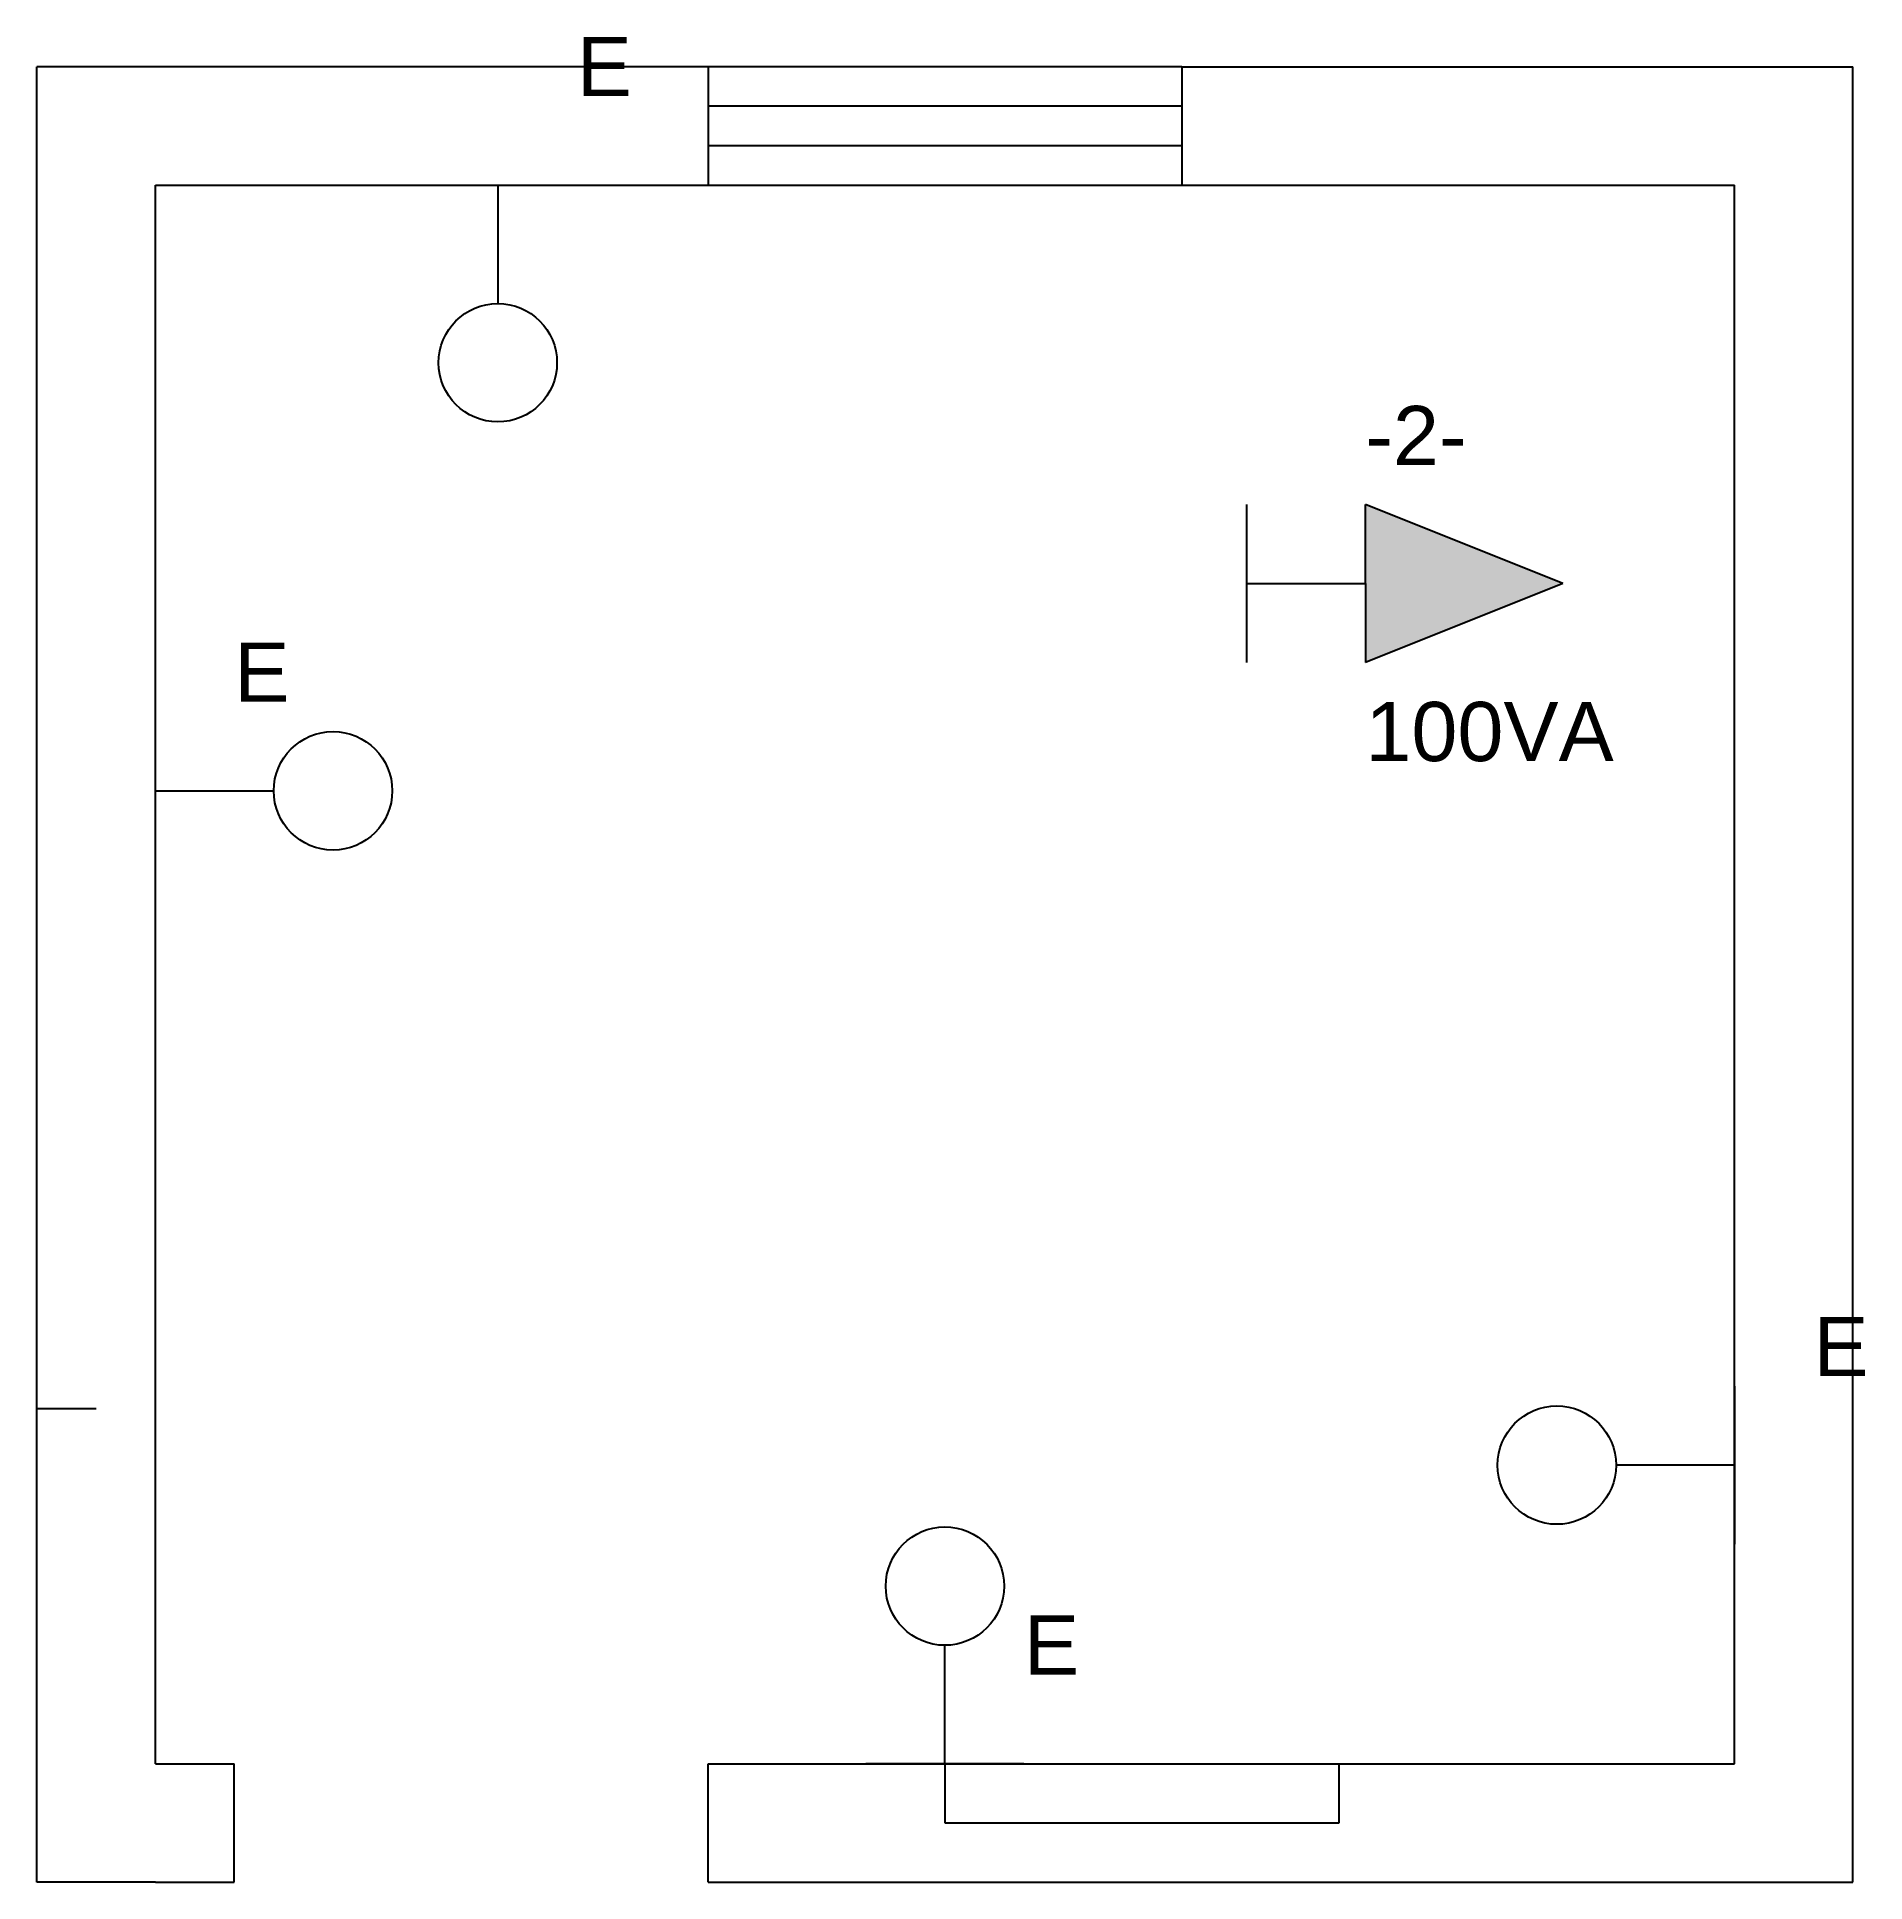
# Model space of a CAD drawing. Header units: millimetres. Extents: x 6.4 to 8.72, y 7.4 to 9.74.
import ezdxf

# ---------------------------------------------------------------- set-up
doc = ezdxf.new("R2010")
doc.units = ezdxf.units.MM
doc.header["$LTSCALE"] = 0.2
doc.linetypes.add('DASHED', pattern=[19.05, 12.7, -6.35])
for name, color, linetype in [('ELETRODUTO_PAREDE', 251, 'DASHED'), ('ESQUADRIAS', 253, 'Continuous'), ('INTERRUPTORES', 250, 'Continuous'), ('PAREDES', 253, 'Continuous')]:
    doc.layers.add(name, color=color, linetype=linetype)
doc.styles.get("Standard").update_dxf_attribs({"font": 'Arial'})

# ---------------------------------------------------------------- blocks, each defined once
blk = doc.blocks.new('TOMADA_ALTA')
blk.add_hatch(color=256).paths.add_polyline_path([(0.4, 0), (0.15, 0.1), (0.15, 0.0026), (0.15, 0), (0.15, -0.0026), (0.15, -0.1)])
for p, q in [((0, -0.1), (0, 0.1)), ((0.15, 0), (0.15, 0.1)), ((0.4, 0), (0.15, 0.1)), ((0, 0), (0.15, 0)), ((0.15, 0), (0.15, -0.1)), ((0.4, 0), (0.15, -0.1))]:
    blk.add_line(p, q)
for tag, p in [('CIRC_NUM', (0.15, 0.15)), ('POT_TOM', (0.15, -0.225))]:
    blk.add_attdef(tag, p, '', height=0.075)
blk = doc.blocks.new('INTERRUPTOR_SIMPLES')
for p, q in [((0, -0.1), (0, 0.1)), ((0, 0), (0.15, 0))]:
    blk.add_line(p, q)
blk.add_circle((0.225, 0), 0.075)
blk.add_attdef('INT_LET', (0.225, 0.1084), '', height=0.075)

msp = doc.modelspace()

# ---------------------------------------------------------------- linework, layer by layer
at = {"linetype": 'ByBlock'}
for p, q in [((7.85, 9.7), (6.4, 9.7)), ((6.4, 7.4), (6.4, 9.7)), ((7.85, 9.7), (8.7, 9.7)), ((8.7, 7.4), (8.7, 9.7)), ((6.55, 7.4), (6.4, 7.4)), ((8.55, 7.4), (8.7, 7.4))]:
    msp.add_line(p, q, dxfattribs=at)
at = {"layer": 'ELETRODUTO_PAREDE'}
for p, q in [((6.4, 8), (6.475, 8)), ((7.55, 7.55), (7.55, 7.475)), ((8.0492, 7.475), (8.0492, 7.55)), ((7.55, 7.475), (8.0492, 7.475))]:
    msp.add_line(p, q, dxfattribs=at)
at = {"layer": 'ESQUADRIAS'}
for p, q in [((7.25, 9.7), (7.25, 9.55)), ((7.85, 9.7), (7.85, 9.55)), ((7.85, 9.65), (7.25, 9.65)), ((7.85, 9.6), (7.25, 9.6))]:
    msp.add_line(p, q, dxfattribs=at)
at = {"layer": 'PAREDES'}
for p, q in [((6.55, 9.55), (8.55, 9.55)), ((6.55, 7.55), (6.55, 9.55)), ((8.55, 7.55), (8.55, 9.55)), ((6.55, 7.55), (6.65, 7.55)), ((6.65, 7.4), (6.65, 7.55)), ((7.25, 7.55), (8.55, 7.55)), ((7.25, 7.4), (7.25, 7.55)), ((6.55, 7.4), (6.65, 7.4)), ((7.25, 7.4), (8.55, 7.4))]:
    msp.add_line(p, q, dxfattribs=at)

# ---------------------------------------------------------------- block references
at = {"linetype": 'ByBlock'}
msp.add_blockref('TOMADA_ALTA', (7.932549, 9.045228), dxfattribs=at).add_auto_attribs({'CIRC_NUM': '-2-', 'POT_TOM': '100VA'})
at = {"layer": 'INTERRUPTORES'}
ref = msp.add_blockref('INTERRUPTOR_SIMPLES', (6.983682, 9.55), dxfattribs=dict(at, rotation=270))
ref.add_attrib('INT_LET', 'E', (7.083682, 9.6628), dxfattribs={"layer": '0', "height": 0.075})
ref = msp.add_blockref('INTERRUPTOR_SIMPLES', (6.55, 8.782626), dxfattribs=at)
ref.add_attrib('INT_LET', 'E', (6.65, 8.895426), dxfattribs={"layer": '0', "height": 0.075})
ref = msp.add_blockref('INTERRUPTOR_SIMPLES', (8.55, 7.928296), dxfattribs=dict(at, rotation=180))
ref.add_attrib('INT_LET', 'E', (8.65, 8.041096), dxfattribs={"layer": '0', "height": 0.075})
ref = msp.add_blockref('INTERRUPTOR_SIMPLES', (7.55, 7.55), dxfattribs=dict(at, rotation=90))
ref.add_attrib('INT_LET', 'E', (7.65, 7.6628), dxfattribs={"layer": '0', "height": 0.075})

doc.saveas('drawing.dxf')
